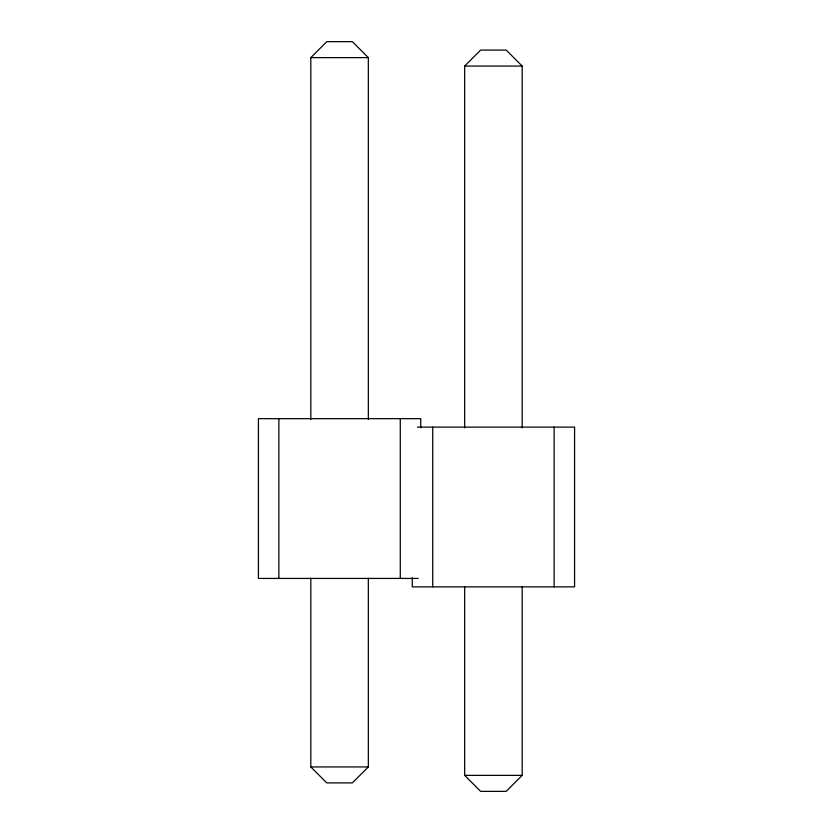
<?xml version="1.0" encoding="UTF-8"?>
<svg xmlns="http://www.w3.org/2000/svg" width="833" height="833" viewBox="0 0 833 833"><rect width="100%" height="100%" fill="white"/><g stroke="black" fill="none" stroke-linecap="round" stroke-linejoin="round"><path stroke-width="1.25" d="M310.813 419.436L310.813 57.623L326.786 41.65L352.349 41.65L368.332 57.623L368.332 419.436M464.668 427.881L464.668 66.067L480.641 50.084L506.204 50.084L522.187 66.067L522.187 427.881M368.332 578.217L368.332 766.933L352.349 782.916L326.786 782.916L310.813 766.933L310.813 578.217M522.187 586.661L522.187 775.377L506.204 791.35L480.641 791.35L464.668 775.377L464.668 586.661M310.813 57.623L368.332 57.623M464.668 66.067L522.187 66.067M417.395 427.11L574.583 427.11L574.583 586.859L412.273 586.859L412.283 577.769M418.166 578.425L258.417 578.425L258.417 418.666L420.727 418.666L420.727 427.766M310.813 766.933L368.332 766.933M464.668 775.377L522.187 775.377M554.132 427.11L554.132 586.859M432.723 427.11L432.723 586.859M400.277 418.666L400.277 578.425M278.868 418.666L278.868 578.425"/></g></svg>
